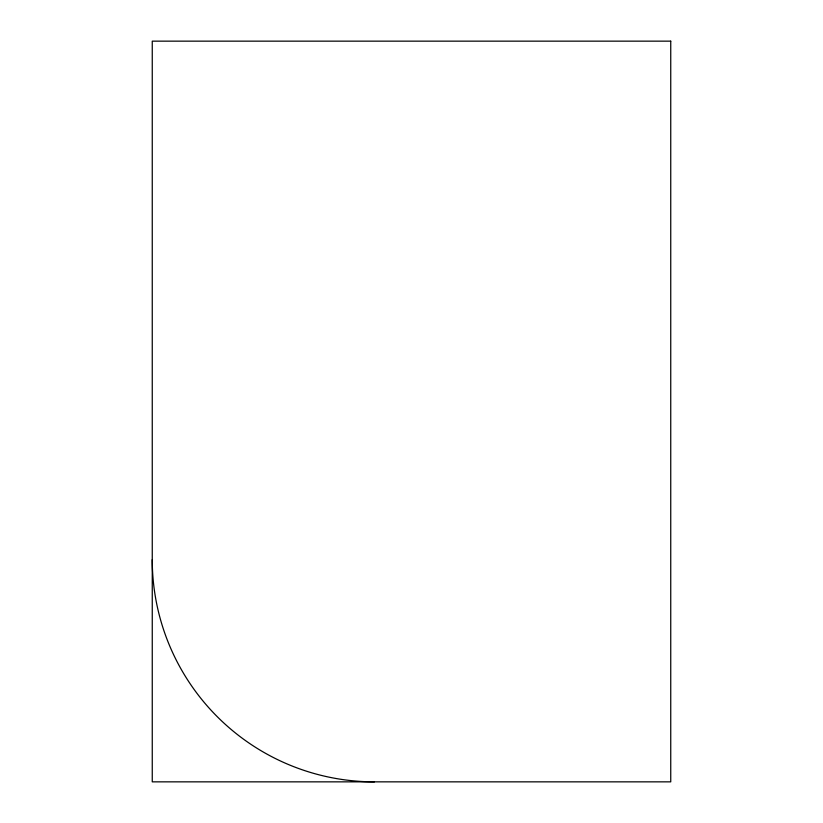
<?xml version="1.0" encoding="UTF-8"?>
<svg xmlns="http://www.w3.org/2000/svg" width="823" height="823" viewBox="0 0 823 823"><rect width="100%" height="100%" fill="white"/><g stroke="black" fill="none" stroke-linecap="round" stroke-linejoin="round"><path stroke-width="1.23" d="M374.465 781.85A222.21 222.21 0 0 1 152.255 559.64M670.745 41.15L152.255 41.15L152.255 781.85L670.745 781.85L670.745 41.15"/></g></svg>
